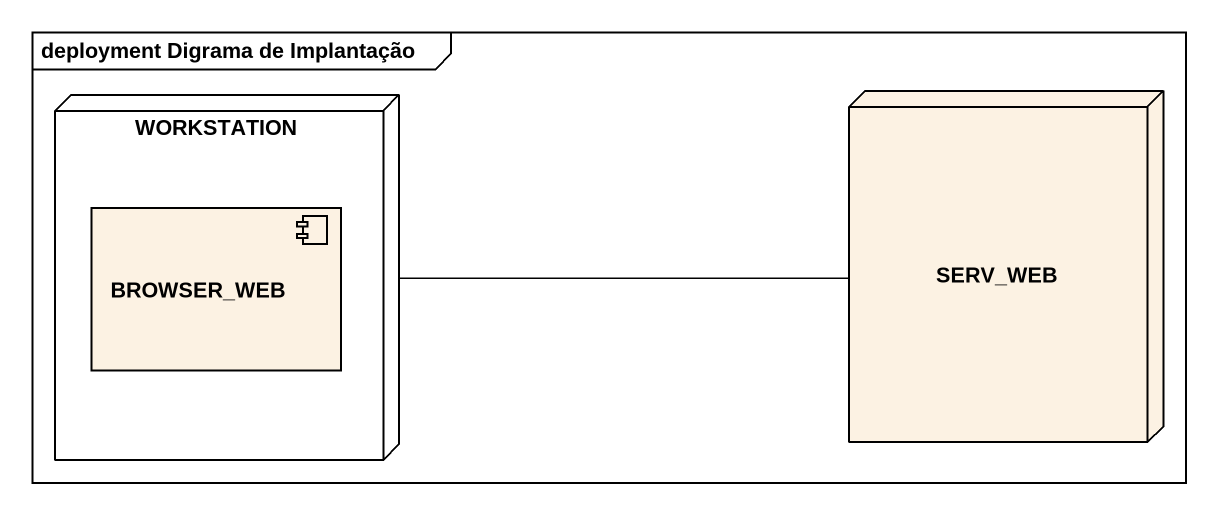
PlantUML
@startuml
mainframe deployment Digrama de Implantação
node WORKSTATION {
  component BROWSER_WEB
}
node SERV_WEB
WORKSTATION -right- SERV_WEB
@enduml
